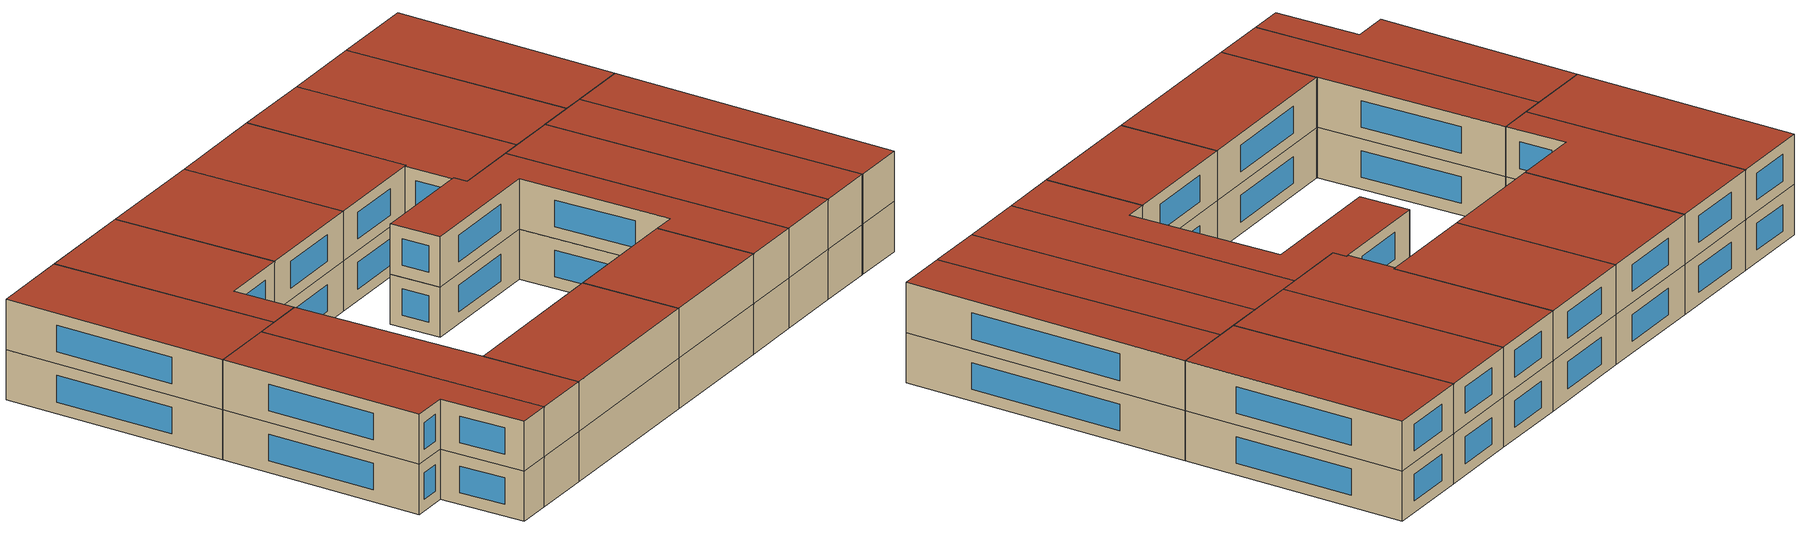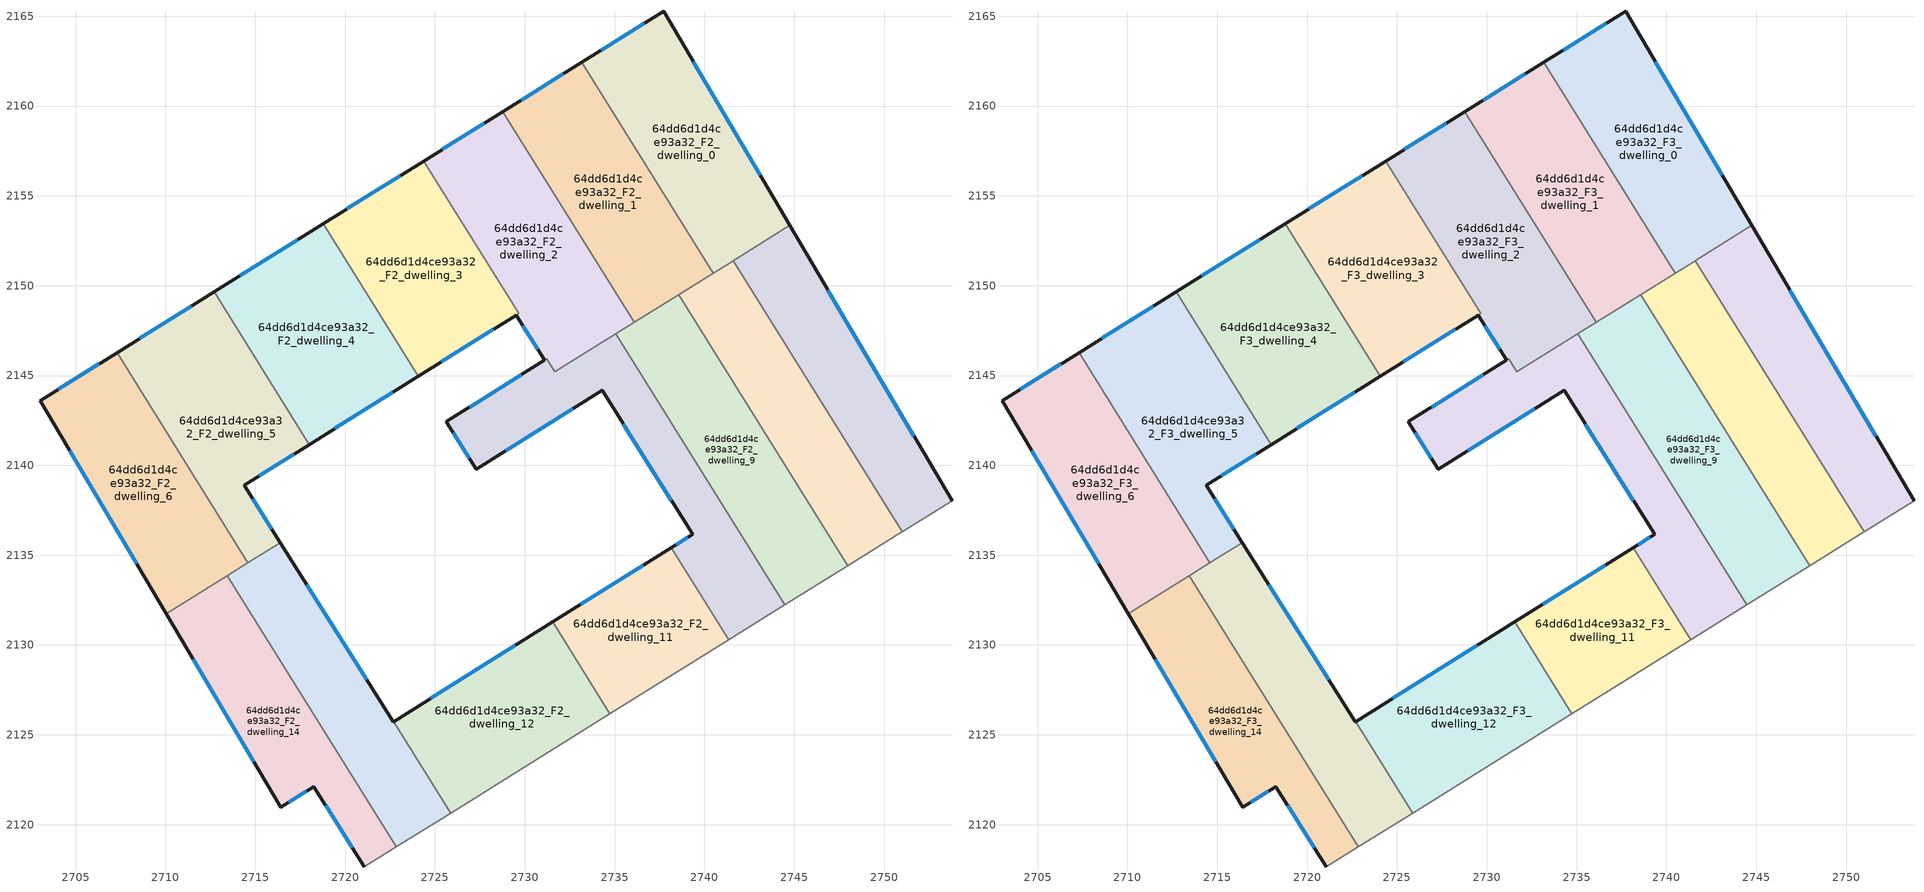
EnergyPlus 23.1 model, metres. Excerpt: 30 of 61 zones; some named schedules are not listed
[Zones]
64dd6d1d4ce93a32_F2_dwelling_0
 floor to 64dd6d1d4ce93a32_F1_dwelling_0 (EU_floor_Construction): 2737.73,2165.28 2744.75,2153.35 2740.49,2150.7 2733.18,2162.44 z6
 wall outside (EU_wall_Construction): 2744.75,2153.35 2737.73,2165.28 2733.18,2162.44 z6:9
 wall to 64dd6d1d4ce93a32_F2_dwelling_1 (EU_wall_Construction): 2733.18,2162.44 2740.49,2150.7 z6:9
 wall to 64dd6d1d4ce93a32_F2_dwelling_7 (EU_wall_Construction): 2741.61,2151.4 2744.75,2153.35 z6:9
 wall to 64dd6d1d4ce93a32_F2_dwelling_8 (EU_wall_Construction): 2740.49,2150.7 2741.57,2151.37 2741.61,2151.4 z6:9
 window (EU_Window_Construction): 2736.66,2164.61 2734.25,2163.11 / 2743.1,2156.15 2739.38,2162.48 z6.7:8.3
64dd6d1d4ce93a32_F2_dwelling_1
 floor to 64dd6d1d4ce93a32_F1_dwelling_1 (EU_floor_Construction): 2733.18,2162.44 2740.49,2150.7 2736.09,2147.96 2728.78,2159.69 z6
 wall outside (EU_wall_Construction): 2733.18,2162.44 2728.78,2159.69 z6:9
 wall to 64dd6d1d4ce93a32_F2_dwelling_2 (EU_wall_Construction): 2728.78,2159.69 2736.09,2147.96 z6:9
 wall to 64dd6d1d4ce93a32_F2_dwelling_9 (EU_wall_Construction): 2736.09,2147.96 2738.57,2149.5 z6:9
 wall to 64dd6d1d4ce93a32_F2_dwelling_8 (EU_wall_Construction): 2738.57,2149.5 2740.49,2150.7 z6:9
 window (EU_Window_Construction): 2732.15,2161.79 2729.81,2160.34 z6.7:8.3
64dd6d1d4ce93a32_F2_dwelling_10
 floor to 64dd6d1d4ce93a32_F1_dwelling_10 (EU_floor_Construction): 2735.06,2147.32 2744.46,2132.23 2741.35,2130.29 2738.16,2135.42 2739.34,2136.16 2734.3,2144.17 2727.29,2139.78 2725.63,2142.43 2725.65,2142.44 2731.1,2145.86 2731.23,2145.93 2731.68,2145.21 z6
 wall outside (EU_wall_Construction): 2731.09,2145.86 2725.65,2142.44 2725.63,2142.43 2727.29,2139.78 2734.3,2144.17 2739.34,2136.16 2738.16,2135.42 z6:9
 wall to 64dd6d1d4ce93a32_F2_dwelling_9 (EU_wall_Construction): 2744.46,2132.23 2735.06,2147.32 z6:9
 wall adiabatic (EU_wall_Construction): 2741.35,2130.29 2744.46,2132.23 z6:9
 wall to 64dd6d1d4ce93a32_F2_dwelling_11 (EU_wall_Construction): 2738.16,2135.42 2741.35,2130.29 z6:9
 wall to 64dd6d1d4ce93a32_F2_dwelling_2 (EU_wall_Construction): 2735.06,2147.32 2731.68,2145.21 2731.23,2145.93 2731.1,2145.86 z6:9
 window (EU_Window_Construction): 2739.07,2135.99 2738.44,2135.59 / 2735.49,2142.29 2738.16,2138.04 / 2728.94,2140.81 2732.66,2143.14 / 2726.02,2141.81 2726.9,2140.4 / 2729.82,2145.05 2726.93,2143.24 z6.7:8.3
64dd6d1d4ce93a32_F2_dwelling_11
 floor to 64dd6d1d4ce93a32_F1_dwelling_11 (EU_floor_Construction): 2738.16,2135.42 2741.35,2130.29 2734.74,2126.17 2731.56,2131.28 z6
 wall outside (EU_wall_Construction): 2738.16,2135.42 2731.56,2131.28 z6:9
 wall to 64dd6d1d4ce93a32_F2_dwelling_12 (EU_wall_Construction): 2731.56,2131.28 2734.74,2126.17 z6:9
 wall adiabatic (EU_wall_Construction): 2734.74,2126.17 2741.35,2130.29 z6:9
 window (EU_Window_Construction): 2736.61,2134.45 2733.11,2132.25 z6.7:8.3
64dd6d1d4ce93a32_F2_dwelling_12
 floor to 64dd6d1d4ce93a32_F1_dwelling_12 (EU_floor_Construction): 2731.56,2131.28 2734.74,2126.17 2725.87,2120.64 2722.7,2125.73 z6
 wall outside (EU_wall_Construction): 2731.56,2131.28 2722.7,2125.73 z6:9
 wall to 64dd6d1d4ce93a32_F2_dwelling_13 (EU_wall_Construction): 2722.7,2125.73 2725.87,2120.64 z6:9
 wall adiabatic (EU_wall_Construction): 2725.87,2120.64 2734.74,2126.17 z6:9
 window (EU_Window_Construction): 2729.48,2129.98 2724.78,2127.04 z6.7:8.3
64dd6d1d4ce93a32_F2_dwelling_13
 floor to 64dd6d1d4ce93a32_F1_dwelling_13 (EU_floor_Construction): 2716.39,2135.69 2722.67,2125.72 2722.7,2125.73 2725.87,2120.64 2722.84,2118.76 2713.43,2133.85 z6
 wall outside (EU_wall_Construction): 2722.7,2125.73 2722.67,2125.72 2716.39,2135.69 z6:9
 wall adiabatic (EU_wall_Construction): 2722.84,2118.76 2725.87,2120.64 z6:9
 wall to 64dd6d1d4ce93a32_F2_dwelling_14 (EU_wall_Construction): 2713.43,2133.85 2722.84,2118.76 z6:9
 wall to 64dd6d1d4ce93a32_F2_dwelling_5 (EU_wall_Construction): 2716.39,2135.69 2714.59,2134.57 z6:9
 wall to 64dd6d1d4ce93a32_F2_dwelling_6 (EU_wall_Construction): 2714.59,2134.57 2713.43,2133.85 z6:9
 window (EU_Window_Construction): 2721.2,2128.06 2717.87,2133.35 z6.7:8.3
64dd6d1d4ce93a32_F2_dwelling_14
 floor to 64dd6d1d4ce93a32_F1_dwelling_14 (EU_floor_Construction): 2713.43,2133.85 2722.84,2118.76 2721.06,2117.65 2718.26,2122.11 2716.42,2120.97 2710.04,2131.74 z6
 wall outside (EU_wall_Construction): 2710.04,2131.74 2716.42,2120.97 2718.26,2122.11 2721.06,2117.65 z6:9
 wall adiabatic (EU_wall_Construction): 2721.06,2117.65 2722.84,2118.76 z6:9
 wall to 64dd6d1d4ce93a32_F2_dwelling_6 (EU_wall_Construction): 2713.43,2133.85 2710.04,2131.74 z6:9
 window (EU_Window_Construction): 2718.92,2121.07 2720.4,2118.7 / 2716.86,2121.24 2717.83,2121.85 / 2711.54,2129.21 2714.93,2123.5 z6.7:8.3
64dd6d1d4ce93a32_F2_dwelling_2
 floor to 64dd6d1d4ce93a32_F1_dwelling_2 (EU_floor_Construction): 2728.78,2159.69 2736.09,2147.96 2731.68,2145.21 2731.22,2145.94 2731.1,2145.86 2729.52,2148.37 2729.66,2148.46 2724.37,2156.94 z6
 wall outside (EU_wall_Construction): 2728.78,2159.69 2724.37,2156.94 / 2729.52,2148.37 2731.1,2145.86 z6:9
 wall to 64dd6d1d4ce93a32_F2_dwelling_3 (EU_wall_Construction): 2724.37,2156.94 2729.66,2148.46 2729.52,2148.37 z6:9
 wall to 64dd6d1d4ce93a32_F2_dwelling_9 (EU_wall_Construction): 2735.06,2147.32 2736.08,2147.96 z6:9
 window (EU_Window_Construction): 2727.74,2159.04 2725.41,2157.58 / 2729.89,2147.78 2730.73,2146.45 z6.7:8.3
64dd6d1d4ce93a32_F2_dwelling_3
 floor to 64dd6d1d4ce93a32_F1_dwelling_3 (EU_floor_Construction): 2724.37,2156.94 2729.66,2148.46 2729.51,2148.37 2724.08,2144.96 2718.79,2153.45 z6
 wall outside (EU_wall_Construction): 2724.08,2144.96 2729.51,2148.37 / 2724.37,2156.94 2718.79,2153.45 z6:9
 wall to 64dd6d1d4ce93a32_F2_dwelling_4 (EU_wall_Construction): 2718.79,2153.45 2724.08,2144.96 z6:9
 window (EU_Window_Construction): 2725.36,2145.76 2728.24,2147.57 / 2723.06,2156.12 2720.1,2154.27 z6.7:8.3
64dd6d1d4ce93a32_F2_dwelling_4
 floor to 64dd6d1d4ce93a32_F1_dwelling_4 (EU_floor_Construction): 2718.79,2153.45 2724.08,2144.96 2718,2141.16 2712.71,2149.65 z6
 wall outside (EU_wall_Construction): 2718.79,2153.45 2712.71,2149.65 / 2718,2141.16 2724.08,2144.96 z6:9
 wall to 64dd6d1d4ce93a32_F2_dwelling_5 (EU_wall_Construction): 2712.71,2149.65 2718,2141.16 z6:9
 window (EU_Window_Construction): 2717.36,2152.56 2714.14,2150.54 / 2719.43,2142.05 2722.65,2144.07 z6.7:8.3
64dd6d1d4ce93a32_F2_dwelling_5
 floor to 64dd6d1d4ce93a32_F1_dwelling_5 (EU_floor_Construction): 2712.71,2149.65 2718,2141.16 2714.37,2138.89 2716.39,2135.69 2714.59,2134.57 2707.3,2146.27 z6
 wall outside (EU_wall_Construction): 2716.39,2135.69 2714.37,2138.89 2718,2141.16 / 2712.71,2149.65 2707.3,2146.27 z6:9
 wall to 64dd6d1d4ce93a32_F2_dwelling_6 (EU_wall_Construction): 2707.3,2146.27 2714.59,2134.57 z6:9
 window (EU_Window_Construction): 2715.92,2136.44 2714.85,2138.14 / 2711.44,2148.86 2708.57,2147.07 / 2715.22,2139.42 2717.15,2140.63 z6.7:8.3
64dd6d1d4ce93a32_F2_dwelling_6
 floor to 64dd6d1d4ce93a32_F1_dwelling_6 (EU_floor_Construction): 2707.3,2146.27 2714.59,2134.57 2710.04,2131.74 2703.01,2143.59 z6
 wall outside (EU_wall_Construction): 2707.3,2146.27 2703.01,2143.59 2710.04,2131.74 z6:9
 window (EU_Window_Construction): 2704.66,2140.81 2708.39,2134.52 / 2706.3,2145.64 2704.02,2144.22 z6.7:8.3
64dd6d1d4ce93a32_F2_dwelling_7
 floor to 64dd6d1d4ce93a32_F1_dwelling_7 (EU_floor_Construction): 2744.75,2153.35 2753.78,2138.03 2751.01,2136.3 2741.61,2151.4 z6
 wall outside (EU_wall_Construction): 2753.78,2138.03 2744.75,2153.35 z6:9
 wall adiabatic (EU_wall_Construction): 2751.01,2136.3 2753.78,2138.03 z6:9
 wall to 64dd6d1d4ce93a32_F2_dwelling_8 (EU_wall_Construction): 2741.61,2151.4 2751.01,2136.3 z6:9
 window (EU_Window_Construction): 2751.66,2141.63 2746.87,2149.76 z6.7:8.3
64dd6d1d4ce93a32_F2_dwelling_8
 floor to 64dd6d1d4ce93a32_F1_dwelling_8 (EU_floor_Construction): 2741.61,2151.4 2751.01,2136.3 2750.97,2136.28 2747.97,2134.41 2738.57,2149.5 2741.57,2151.37 z6
 wall adiabatic (EU_wall_Construction): 2747.97,2134.41 2750.97,2136.28 2751.01,2136.3 z6:9
 wall to 64dd6d1d4ce93a32_F2_dwelling_9 (EU_wall_Construction): 2738.57,2149.5 2747.97,2134.41 z6:9
64dd6d1d4ce93a32_F2_dwelling_9
 floor to 64dd6d1d4ce93a32_F1_dwelling_9 (EU_floor_Construction): 2738.57,2149.5 2747.97,2134.41 2744.46,2132.23 2735.06,2147.32 z6
 wall adiabatic (EU_wall_Construction): 2744.46,2132.23 2747.97,2134.41 z6:9
64dd6d1d4ce93a32_F3_dwelling_0
 floor to 64dd6d1d4ce93a32_F2_dwelling_0 (EU_floor_Construction): 2737.73,2165.28 2744.75,2153.35 2740.49,2150.7 2733.18,2162.44 z9
 wall outside (EU_wall_Construction): 2744.75,2153.35 2737.73,2165.28 2733.18,2162.44 z9:12
 wall to 64dd6d1d4ce93a32_F3_dwelling_1 (EU_wall_Construction): 2733.18,2162.44 2740.49,2150.7 z9:12
 wall to 64dd6d1d4ce93a32_F3_dwelling_7 (EU_wall_Construction): 2741.61,2151.4 2744.75,2153.35 z9:12
 wall to 64dd6d1d4ce93a32_F3_dwelling_8 (EU_wall_Construction): 2740.49,2150.7 2741.57,2151.37 2741.61,2151.4 z9:12
 window (EU_Window_Construction): 2736.66,2164.61 2734.25,2163.11 / 2743.1,2156.15 2739.38,2162.48 z9.7:11.3
 roof outside (EU_roof_Construction): 2744.75,2153.35 2737.73,2165.28 2733.18,2162.44 2740.49,2150.7 z12
64dd6d1d4ce93a32_F3_dwelling_1
 floor to 64dd6d1d4ce93a32_F2_dwelling_1 (EU_floor_Construction): 2733.18,2162.44 2740.49,2150.7 2736.09,2147.96 2728.78,2159.69 z9
 wall outside (EU_wall_Construction): 2733.18,2162.44 2728.78,2159.69 z9:12
 wall to 64dd6d1d4ce93a32_F3_dwelling_2 (EU_wall_Construction): 2728.78,2159.69 2736.09,2147.96 z9:12
 wall to 64dd6d1d4ce93a32_F3_dwelling_9 (EU_wall_Construction): 2736.09,2147.96 2738.57,2149.5 z9:12
 wall to 64dd6d1d4ce93a32_F3_dwelling_8 (EU_wall_Construction): 2738.57,2149.5 2740.49,2150.7 z9:12
 window (EU_Window_Construction): 2732.15,2161.79 2729.81,2160.34 z9.7:11.3
 roof outside (EU_roof_Construction): 2740.49,2150.7 2733.18,2162.44 2728.78,2159.69 2736.09,2147.96 z12
64dd6d1d4ce93a32_F3_dwelling_10
 floor to 64dd6d1d4ce93a32_F2_dwelling_10 (EU_floor_Construction): 2735.06,2147.32 2744.46,2132.23 2741.35,2130.29 2738.16,2135.42 2739.34,2136.16 2734.3,2144.17 2727.29,2139.78 2725.63,2142.43 2725.65,2142.44 2731.1,2145.86 2731.23,2145.93 2731.68,2145.21 z9
 wall outside (EU_wall_Construction): 2731.09,2145.86 2725.65,2142.44 2725.63,2142.43 2727.29,2139.78 2734.3,2144.17 2739.34,2136.16 2738.16,2135.42 z9:12
 wall to 64dd6d1d4ce93a32_F3_dwelling_9 (EU_wall_Construction): 2744.46,2132.23 2735.06,2147.32 z9:12
 wall adiabatic (EU_wall_Construction): 2741.35,2130.29 2744.46,2132.23 z9:12
 wall to 64dd6d1d4ce93a32_F3_dwelling_11 (EU_wall_Construction): 2738.16,2135.42 2741.35,2130.29 z9:12
 wall to 64dd6d1d4ce93a32_F3_dwelling_2 (EU_wall_Construction): 2735.06,2147.32 2731.68,2145.21 2731.23,2145.93 2731.1,2145.86 z9:12
 window (EU_Window_Construction): 2739.07,2135.99 2738.44,2135.59 / 2735.49,2142.29 2738.16,2138.04 / 2728.94,2140.81 2732.66,2143.14 / 2726.02,2141.81 2726.9,2140.4 / 2729.82,2145.05 2726.93,2143.24 z9.7:11.3
 roof outside (EU_roof_Construction): 2744.46,2132.23 2735.06,2147.32 2731.68,2145.21 2731.23,2145.93 2731.1,2145.86 2725.65,2142.44 2725.63,2142.43 2727.29,2139.78 2734.3,2144.17 2739.34,2136.16 2738.16,2135.42 2741.35,2130.29 z12
64dd6d1d4ce93a32_F3_dwelling_11
 floor to 64dd6d1d4ce93a32_F2_dwelling_11 (EU_floor_Construction): 2738.16,2135.42 2741.35,2130.29 2734.74,2126.17 2731.56,2131.28 z9
 wall outside (EU_wall_Construction): 2738.16,2135.42 2731.56,2131.28 z9:12
 wall to 64dd6d1d4ce93a32_F3_dwelling_12 (EU_wall_Construction): 2731.56,2131.28 2734.74,2126.17 z9:12
 wall adiabatic (EU_wall_Construction): 2734.74,2126.17 2741.35,2130.29 z9:12
 window (EU_Window_Construction): 2736.61,2134.45 2733.11,2132.25 z9.7:11.3
 roof outside (EU_roof_Construction): 2741.35,2130.29 2738.16,2135.42 2731.56,2131.28 2734.74,2126.17 z12
64dd6d1d4ce93a32_F3_dwelling_12
 floor to 64dd6d1d4ce93a32_F2_dwelling_12 (EU_floor_Construction): 2731.56,2131.28 2734.74,2126.17 2725.87,2120.64 2722.7,2125.73 z9
 wall outside (EU_wall_Construction): 2731.56,2131.28 2722.7,2125.73 z9:12
 wall to 64dd6d1d4ce93a32_F3_dwelling_13 (EU_wall_Construction): 2722.7,2125.73 2725.87,2120.64 z9:12
 wall adiabatic (EU_wall_Construction): 2725.87,2120.64 2734.74,2126.17 z9:12
 window (EU_Window_Construction): 2729.48,2129.98 2724.78,2127.04 z9.7:11.3
 roof outside (EU_roof_Construction): 2734.74,2126.17 2731.56,2131.28 2722.7,2125.73 2725.87,2120.64 z12
64dd6d1d4ce93a32_F3_dwelling_13
 floor to 64dd6d1d4ce93a32_F2_dwelling_13 (EU_floor_Construction): 2716.39,2135.69 2722.67,2125.72 2722.7,2125.73 2725.87,2120.64 2722.84,2118.76 2713.43,2133.85 z9
 wall outside (EU_wall_Construction): 2722.7,2125.73 2722.67,2125.72 2716.39,2135.69 z9:12
 wall adiabatic (EU_wall_Construction): 2722.84,2118.76 2725.87,2120.64 z9:12
 wall to 64dd6d1d4ce93a32_F3_dwelling_14 (EU_wall_Construction): 2713.43,2133.85 2722.84,2118.76 z9:12
 wall to 64dd6d1d4ce93a32_F3_dwelling_5 (EU_wall_Construction): 2716.39,2135.69 2714.59,2134.57 z9:12
 wall to 64dd6d1d4ce93a32_F3_dwelling_6 (EU_wall_Construction): 2714.59,2134.57 2713.43,2133.85 z9:12
 window (EU_Window_Construction): 2721.2,2128.06 2717.87,2133.35 z9.7:11.3
 roof outside (EU_roof_Construction): 2725.87,2120.64 2722.7,2125.73 2722.67,2125.72 2716.39,2135.69 2713.43,2133.85 2722.84,2118.76 z12
64dd6d1d4ce93a32_F3_dwelling_14
 floor to 64dd6d1d4ce93a32_F2_dwelling_14 (EU_floor_Construction): 2713.43,2133.85 2722.84,2118.76 2721.06,2117.65 2718.26,2122.11 2716.42,2120.97 2710.04,2131.74 z9
 wall outside (EU_wall_Construction): 2710.04,2131.74 2716.42,2120.97 2718.26,2122.11 2721.06,2117.65 z9:12
 wall adiabatic (EU_wall_Construction): 2721.06,2117.65 2722.84,2118.76 z9:12
 wall to 64dd6d1d4ce93a32_F3_dwelling_6 (EU_wall_Construction): 2713.43,2133.85 2710.04,2131.74 z9:12
 window (EU_Window_Construction): 2718.92,2121.07 2720.4,2118.7 / 2716.86,2121.24 2717.83,2121.85 / 2711.54,2129.21 2714.93,2123.5 z9.7:11.3
 roof outside (EU_roof_Construction): 2722.84,2118.76 2713.43,2133.85 2710.04,2131.74 2716.42,2120.97 2718.26,2122.11 2721.06,2117.65 z12
64dd6d1d4ce93a32_F3_dwelling_2
 floor to 64dd6d1d4ce93a32_F2_dwelling_2 (EU_floor_Construction): 2728.78,2159.69 2736.09,2147.96 2731.68,2145.21 2731.22,2145.94 2731.1,2145.86 2729.52,2148.37 2729.66,2148.46 2724.37,2156.94 z9
 wall outside (EU_wall_Construction): 2728.78,2159.69 2724.37,2156.94 / 2729.52,2148.37 2731.1,2145.86 z9:12
 wall to 64dd6d1d4ce93a32_F3_dwelling_3 (EU_wall_Construction): 2724.37,2156.94 2729.66,2148.46 2729.52,2148.37 z9:12
 wall to 64dd6d1d4ce93a32_F3_dwelling_9 (EU_wall_Construction): 2735.06,2147.32 2736.08,2147.96 z9:12
 window (EU_Window_Construction): 2727.74,2159.04 2725.41,2157.58 / 2729.89,2147.78 2730.73,2146.45 z9.7:11.3
 roof outside (EU_roof_Construction): 2736.09,2147.96 2728.78,2159.69 2724.37,2156.94 2729.66,2148.46 2729.52,2148.37 2731.1,2145.86 2731.22,2145.94 2731.68,2145.21 z12
64dd6d1d4ce93a32_F3_dwelling_3
 floor to 64dd6d1d4ce93a32_F2_dwelling_3 (EU_floor_Construction): 2724.37,2156.94 2729.66,2148.46 2729.51,2148.37 2724.08,2144.96 2718.79,2153.45 z9
 wall outside (EU_wall_Construction): 2724.08,2144.96 2729.51,2148.37 / 2724.37,2156.94 2718.79,2153.45 z9:12
 wall to 64dd6d1d4ce93a32_F3_dwelling_4 (EU_wall_Construction): 2718.79,2153.45 2724.08,2144.96 z9:12
 window (EU_Window_Construction): 2725.36,2145.76 2728.24,2147.57 / 2723.06,2156.12 2720.1,2154.27 z9.7:11.3
 roof outside (EU_roof_Construction): 2729.51,2148.37 2729.66,2148.46 2724.37,2156.94 2718.79,2153.45 2724.08,2144.96 z12
64dd6d1d4ce93a32_F3_dwelling_4
 floor to 64dd6d1d4ce93a32_F2_dwelling_4 (EU_floor_Construction): 2718.79,2153.45 2724.08,2144.96 2718,2141.16 2712.71,2149.65 z9
 wall outside (EU_wall_Construction): 2718.79,2153.45 2712.71,2149.65 / 2718,2141.16 2724.08,2144.96 z9:12
 wall to 64dd6d1d4ce93a32_F3_dwelling_5 (EU_wall_Construction): 2712.71,2149.65 2718,2141.16 z9:12
 window (EU_Window_Construction): 2717.36,2152.56 2714.14,2150.54 / 2719.43,2142.05 2722.65,2144.07 z9.7:11.3
 roof outside (EU_roof_Construction): 2724.08,2144.96 2718.79,2153.45 2712.71,2149.65 2718,2141.16 z12
64dd6d1d4ce93a32_F3_dwelling_5
 floor to 64dd6d1d4ce93a32_F2_dwelling_5 (EU_floor_Construction): 2712.71,2149.65 2718,2141.16 2714.37,2138.89 2716.39,2135.69 2714.59,2134.57 2707.3,2146.27 z9
 wall outside (EU_wall_Construction): 2716.39,2135.69 2714.37,2138.89 2718,2141.16 / 2712.71,2149.65 2707.3,2146.27 z9:12
 wall to 64dd6d1d4ce93a32_F3_dwelling_6 (EU_wall_Construction): 2707.3,2146.27 2714.59,2134.57 z9:12
 window (EU_Window_Construction): 2715.92,2136.44 2714.85,2138.14 / 2711.44,2148.86 2708.57,2147.07 / 2715.22,2139.42 2717.15,2140.63 z9.7:11.3
 roof outside (EU_roof_Construction): 2716.39,2135.69 2714.37,2138.89 2718,2141.16 2712.71,2149.65 2707.3,2146.27 2714.59,2134.57 z12
64dd6d1d4ce93a32_F3_dwelling_6
 floor to 64dd6d1d4ce93a32_F2_dwelling_6 (EU_floor_Construction): 2707.3,2146.27 2714.59,2134.57 2710.04,2131.74 2703.01,2143.59 z9
 wall outside (EU_wall_Construction): 2707.3,2146.27 2703.01,2143.59 2710.04,2131.74 z9:12
 window (EU_Window_Construction): 2704.66,2140.81 2708.39,2134.52 / 2706.3,2145.64 2704.02,2144.22 z9.7:11.3
 roof outside (EU_roof_Construction): 2714.59,2134.57 2707.3,2146.27 2703.01,2143.59 2710.04,2131.74 z12
64dd6d1d4ce93a32_F3_dwelling_7
 floor to 64dd6d1d4ce93a32_F2_dwelling_7 (EU_floor_Construction): 2744.75,2153.35 2753.78,2138.03 2751.01,2136.3 2741.61,2151.4 z9
 wall outside (EU_wall_Construction): 2753.78,2138.03 2744.75,2153.35 z9:12
 wall adiabatic (EU_wall_Construction): 2751.01,2136.3 2753.78,2138.03 z9:12
 wall to 64dd6d1d4ce93a32_F3_dwelling_8 (EU_wall_Construction): 2741.61,2151.4 2751.01,2136.3 z9:12
 window (EU_Window_Construction): 2751.66,2141.63 2746.87,2149.76 z9.7:11.3
 roof outside (EU_roof_Construction): 2753.78,2138.03 2744.75,2153.35 2741.61,2151.4 2751.01,2136.3 z12
64dd6d1d4ce93a32_F3_dwelling_8
 floor to 64dd6d1d4ce93a32_F2_dwelling_8 (EU_floor_Construction): 2741.61,2151.4 2751.01,2136.3 2750.97,2136.28 2747.97,2134.41 2738.57,2149.5 2741.57,2151.37 z9
 wall adiabatic (EU_wall_Construction): 2747.97,2134.41 2750.97,2136.28 2751.01,2136.3 z9:12
 wall to 64dd6d1d4ce93a32_F3_dwelling_9 (EU_wall_Construction): 2738.57,2149.5 2747.97,2134.41 z9:12
 roof outside (EU_roof_Construction): 2750.97,2136.28 2751.01,2136.3 2741.61,2151.4 2741.57,2151.37 2738.57,2149.5 2747.97,2134.41 z12
64dd6d1d4ce93a32_F3_dwelling_9
 floor to 64dd6d1d4ce93a32_F2_dwelling_9 (EU_floor_Construction): 2738.57,2149.5 2747.97,2134.41 2744.46,2132.23 2735.06,2147.32 z9
 wall adiabatic (EU_wall_Construction): 2744.46,2132.23 2747.97,2134.41 z9:12
 roof outside (EU_roof_Construction): 2747.97,2134.41 2738.57,2149.5 2735.06,2147.32 2744.46,2132.23 z12
[Building]
EU S2 Campaign: North Axis=0; Terrain=City; Solar Distribution=FullExterior
[Site:Location]
Budapest.Ferenc.Liszt.Intl.AP: Latitude=47.437; Longitude=19.256; Time Zone=1; Elevation=185
[SizingPeriod:WeatherFileDays]
AnnualSizingPeriod: Begin Month=1; Begin Day of Month=1; End Month=12; End Day of Month=31; Day of Week for Start Day=Monday; Use Weather File Daylight Saving Period=No; Use Weather File Rain and Snow Indicators=No
[MATERIAL]
EU_InternalMass_Material: Roughness=MediumRough; Thickness=0.1; Conductivity=1; Density=1800; Specific Heat=900; Thermal Absorptance=0.9; Solar Absorptance=0.7; Visible Absorptance=0.7
[MATERIAL:NOMASS] Roughness=MediumRough; Thermal Absorptance=0.9; Solar Absorptance=0.7; Visible Absorptance=0.7
Name | Thermal Resistance
EU_wall_NoMass | 0.832559
EU_roof_NoMass | 1.39638
EU_floor_NoMass | 0.872794
[WINDOWMATERIAL:SIMPLEGLAZINGSYSTEM]
EU_Window_SimpleGlazing: UFactor=2.79869; Solar Heat Gain Coefficient=0.75; Visible Transmittance=0.75
[CONSTRUCTION]
EU_wall_Construction: EU_wall_NoMass
EU_roof_Construction: EU_roof_NoMass
EU_floor_Construction: EU_floor_NoMass
EU_Window_Construction: EU_Window_SimpleGlazing
EU_InternalMass_Construction: EU_InternalMass_Material
[ZONE] Type=1; Multiplier=1; Ceiling Height=autocalculate; Floor Area=autocalculate; Part of Total Floor Area=Yes
Name | Volume
64dd6d1d4ce93a32_F2_dwelling_0; 64dd6d1d4ce93a32_F3_dwelling_0 | 215.325
64dd6d1d4ce93a32_F2_dwelling_1; 64dd6d1d4ce93a32_F3_dwelling_1 | 215.329
64dd6d1d4ce93a32_F2_dwelling_10; 64dd6d1d4ce93a32_F3_dwelling_10 | 220.534
64dd6d1d4ce93a32_F2_dwelling_11; 64dd6d1d4ce93a32_F3_dwelling_11 | 140.968
64dd6d1d4ce93a32_F2_dwelling_12; 64dd6d1d4ce93a32_F3_dwelling_12; 64dd6d1d4ce93a32_F2_dwelling_14; 64dd6d1d4ce93a32_F3_dwelling_14 | 188.398
64dd6d1d4ce93a32_F2_dwelling_13; 64dd6d1d4ce93a32_F3_dwelling_13 | 188.417
64dd6d1d4ce93a32_F2_dwelling_2; 64dd6d1d4ce93a32_F3_dwelling_2 | 216.684
64dd6d1d4ce93a32_F2_dwelling_3; 64dd6d1d4ce93a32_F3_dwelling_3 | 197.323
64dd6d1d4ce93a32_F2_dwelling_4; 64dd6d1d4ce93a32_F3_dwelling_4 | 215.239
64dd6d1d4ce93a32_F2_dwelling_5; 64dd6d1d4ce93a32_F3_dwelling_5 | 215.347
64dd6d1d4ce93a32_F2_dwelling_6; 64dd6d1d4ce93a32_F3_dwelling_6 | 215.315
64dd6d1d4ce93a32_F2_dwelling_7; 64dd6d1d4ce93a32_F3_dwelling_7 | 185.77
64dd6d1d4ce93a32_F2_dwelling_8; 64dd6d1d4ce93a32_F3_dwelling_8 | 191.078
64dd6d1d4ce93a32_F2_dwelling_9; 64dd6d1d4ce93a32_F3_dwelling_9 | 220.448
[INTERNALMASS] Construction=EU_InternalMass_Construction
Name | Zone or ZoneList | Surface Area
64dd6d1d4ce93a32_F2_dwelling_0_EU_InternalMass | 64dd6d1d4ce93a32_F2_dwelling_0 | 71.7751
64dd6d1d4ce93a32_F2_dwelling_1_EU_InternalMass | 64dd6d1d4ce93a32_F2_dwelling_1 | 71.7764
64dd6d1d4ce93a32_F2_dwelling_2_EU_InternalMass | 64dd6d1d4ce93a32_F2_dwelling_2 | 72.228
64dd6d1d4ce93a32_F2_dwelling_3_EU_InternalMass | 64dd6d1d4ce93a32_F2_dwelling_3 | 65.7723
64dd6d1d4ce93a32_F2_dwelling_4_EU_InternalMass | 64dd6d1d4ce93a32_F2_dwelling_4 | 71.7464
64dd6d1d4ce93a32_F2_dwelling_5_EU_InternalMass | 64dd6d1d4ce93a32_F2_dwelling_5 | 71.7825
64dd6d1d4ce93a32_F2_dwelling_6_EU_InternalMass | 64dd6d1d4ce93a32_F2_dwelling_6 | 71.7715
64dd6d1d4ce93a32_F2_dwelling_7_EU_InternalMass | 64dd6d1d4ce93a32_F2_dwelling_7 | 61.9215
64dd6d1d4ce93a32_F2_dwelling_8_EU_InternalMass | 64dd6d1d4ce93a32_F2_dwelling_8 | 63.6937
64dd6d1d4ce93a32_F2_dwelling_9_EU_InternalMass | 64dd6d1d4ce93a32_F2_dwelling_9 | 73.4741
64dd6d1d4ce93a32_F2_dwelling_10_EU_InternalMass | 64dd6d1d4ce93a32_F2_dwelling_10 | 73.5179
64dd6d1d4ce93a32_F2_dwelling_11_EU_InternalMass | 64dd6d1d4ce93a32_F2_dwelling_11 | 46.9893
64dd6d1d4ce93a32_F2_dwelling_12_EU_InternalMass | 64dd6d1d4ce93a32_F2_dwelling_12 | 62.7993
64dd6d1d4ce93a32_F2_dwelling_13_EU_InternalMass | 64dd6d1d4ce93a32_F2_dwelling_13 | 62.8057
64dd6d1d4ce93a32_F2_dwelling_14_EU_InternalMass | 64dd6d1d4ce93a32_F2_dwelling_14 | 62.7992
64dd6d1d4ce93a32_F3_dwelling_0_EU_InternalMass | 64dd6d1d4ce93a32_F3_dwelling_0 | 71.7751
64dd6d1d4ce93a32_F3_dwelling_1_EU_InternalMass | 64dd6d1d4ce93a32_F3_dwelling_1 | 71.7764
64dd6d1d4ce93a32_F3_dwelling_2_EU_InternalMass | 64dd6d1d4ce93a32_F3_dwelling_2 | 72.228
64dd6d1d4ce93a32_F3_dwelling_3_EU_InternalMass | 64dd6d1d4ce93a32_F3_dwelling_3 | 65.7723
64dd6d1d4ce93a32_F3_dwelling_4_EU_InternalMass | 64dd6d1d4ce93a32_F3_dwelling_4 | 71.7464
64dd6d1d4ce93a32_F3_dwelling_5_EU_InternalMass | 64dd6d1d4ce93a32_F3_dwelling_5 | 71.7825
64dd6d1d4ce93a32_F3_dwelling_6_EU_InternalMass | 64dd6d1d4ce93a32_F3_dwelling_6 | 71.7715
64dd6d1d4ce93a32_F3_dwelling_7_EU_InternalMass | 64dd6d1d4ce93a32_F3_dwelling_7 | 61.9215
64dd6d1d4ce93a32_F3_dwelling_8_EU_InternalMass | 64dd6d1d4ce93a32_F3_dwelling_8 | 63.6937
64dd6d1d4ce93a32_F3_dwelling_9_EU_InternalMass | 64dd6d1d4ce93a32_F3_dwelling_9 | 73.4741
64dd6d1d4ce93a32_F3_dwelling_10_EU_InternalMass | 64dd6d1d4ce93a32_F3_dwelling_10 | 73.5179
64dd6d1d4ce93a32_F3_dwelling_11_EU_InternalMass | 64dd6d1d4ce93a32_F3_dwelling_11 | 46.9893
64dd6d1d4ce93a32_F3_dwelling_12_EU_InternalMass | 64dd6d1d4ce93a32_F3_dwelling_12 | 62.7993
64dd6d1d4ce93a32_F3_dwelling_13_EU_InternalMass | 64dd6d1d4ce93a32_F3_dwelling_13 | 62.8057
64dd6d1d4ce93a32_F3_dwelling_14_EU_InternalMass | 64dd6d1d4ce93a32_F3_dwelling_14 | 62.7992
[OTHEREQUIPMENT] Fuel Type=Electricity; Design Level Calculation Method=Watts/Area; Power per Zone Floor Area=1; Fraction Latent=0; Fraction Radiant=0; Fraction Lost=0; Carbon Dioxide Generation Rate=0; EndUse Subcategory=EU_Step8_InternalGains
Name | Zone or ZoneList or Space or SpaceList | Schedule
EU_Step8_InternalGain_64dd6d1d4ce93a32_F2_dwelling_0_f000 | 64dd6d1d4ce93a32_F2_dwelling_0 | EU_Step8_GainSchedule_64dd6d1d4ce93a32_F2_dwelling_0_f000
EU_Step8_InternalGain_64dd6d1d4ce93a32_F2_dwelling_1_f000 | 64dd6d1d4ce93a32_F2_dwelling_1 | EU_Step8_GainSchedule_64dd6d1d4ce93a32_F2_dwelling_1_f000
EU_Step8_InternalGain_64dd6d1d4ce93a32_F2_dwelling_2_f000 | 64dd6d1d4ce93a32_F2_dwelling_2 | EU_Step8_GainSchedule_64dd6d1d4ce93a32_F2_dwelling_2_f000
EU_Step8_InternalGain_64dd6d1d4ce93a32_F2_dwelling_3_f000 | 64dd6d1d4ce93a32_F2_dwelling_3 | EU_Step8_GainSchedule_64dd6d1d4ce93a32_F2_dwelling_3_f000
EU_Step8_InternalGain_64dd6d1d4ce93a32_F2_dwelling_4_f000 | 64dd6d1d4ce93a32_F2_dwelling_4 | EU_Step8_GainSchedule_64dd6d1d4ce93a32_F2_dwelling_4_f000
EU_Step8_InternalGain_64dd6d1d4ce93a32_F2_dwelling_5_f000 | 64dd6d1d4ce93a32_F2_dwelling_5 | EU_Step8_GainSchedule_64dd6d1d4ce93a32_F2_dwelling_5_f000
EU_Step8_InternalGain_64dd6d1d4ce93a32_F2_dwelling_6_f000 | 64dd6d1d4ce93a32_F2_dwelling_6 | EU_Step8_GainSchedule_64dd6d1d4ce93a32_F2_dwelling_6_f000
EU_Step8_InternalGain_64dd6d1d4ce93a32_F2_dwelling_7_f000 | 64dd6d1d4ce93a32_F2_dwelling_7 | EU_Step8_GainSchedule_64dd6d1d4ce93a32_F2_dwelling_7_f000
EU_Step8_InternalGain_64dd6d1d4ce93a32_F2_dwelling_8_f000 | 64dd6d1d4ce93a32_F2_dwelling_8 | EU_Step8_GainSchedule_64dd6d1d4ce93a32_F2_dwelling_8_f000
EU_Step8_InternalGain_64dd6d1d4ce93a32_F2_dwelling_9_f000 | 64dd6d1d4ce93a32_F2_dwelling_9 | EU_Step8_GainSchedule_64dd6d1d4ce93a32_F2_dwelling_9_f000
EU_Step8_InternalGain_64dd6d1d4ce93a32_F2_dwelling_10_f000 | 64dd6d1d4ce93a32_F2_dwelling_10 | EU_Step8_GainSchedule_64dd6d1d4ce93a32_F2_dwelling_10_f000
EU_Step8_InternalGain_64dd6d1d4ce93a32_F2_dwelling_11_f000 | 64dd6d1d4ce93a32_F2_dwelling_11 | EU_Step8_GainSchedule_64dd6d1d4ce93a32_F2_dwelling_11_f000
EU_Step8_InternalGain_64dd6d1d4ce93a32_F2_dwelling_12_f000 | 64dd6d1d4ce93a32_F2_dwelling_12 | EU_Step8_GainSchedule_64dd6d1d4ce93a32_F2_dwelling_12_f000
EU_Step8_InternalGain_64dd6d1d4ce93a32_F2_dwelling_13_f000 | 64dd6d1d4ce93a32_F2_dwelling_13 | EU_Step8_GainSchedule_64dd6d1d4ce93a32_F2_dwelling_13_f000
EU_Step8_InternalGain_64dd6d1d4ce93a32_F2_dwelling_14_f000 | 64dd6d1d4ce93a32_F2_dwelling_14 | EU_Step8_GainSchedule_64dd6d1d4ce93a32_F2_dwelling_14_f000
EU_Step8_InternalGain_64dd6d1d4ce93a32_F3_dwelling_0_f000 | 64dd6d1d4ce93a32_F3_dwelling_0 | EU_Step8_GainSchedule_64dd6d1d4ce93a32_F3_dwelling_0_f000
EU_Step8_InternalGain_64dd6d1d4ce93a32_F3_dwelling_1_f000 | 64dd6d1d4ce93a32_F3_dwelling_1 | EU_Step8_GainSchedule_64dd6d1d4ce93a32_F3_dwelling_1_f000
EU_Step8_InternalGain_64dd6d1d4ce93a32_F3_dwelling_2_f000 | 64dd6d1d4ce93a32_F3_dwelling_2 | EU_Step8_GainSchedule_64dd6d1d4ce93a32_F3_dwelling_2_f000
EU_Step8_InternalGain_64dd6d1d4ce93a32_F3_dwelling_3_f000 | 64dd6d1d4ce93a32_F3_dwelling_3 | EU_Step8_GainSchedule_64dd6d1d4ce93a32_F3_dwelling_3_f000
EU_Step8_InternalGain_64dd6d1d4ce93a32_F3_dwelling_4_f000 | 64dd6d1d4ce93a32_F3_dwelling_4 | EU_Step8_GainSchedule_64dd6d1d4ce93a32_F3_dwelling_4_f000
EU_Step8_InternalGain_64dd6d1d4ce93a32_F3_dwelling_5_f000 | 64dd6d1d4ce93a32_F3_dwelling_5 | EU_Step8_GainSchedule_64dd6d1d4ce93a32_F3_dwelling_5_f000
EU_Step8_InternalGain_64dd6d1d4ce93a32_F3_dwelling_6_f000 | 64dd6d1d4ce93a32_F3_dwelling_6 | EU_Step8_GainSchedule_64dd6d1d4ce93a32_F3_dwelling_6_f000
EU_Step8_InternalGain_64dd6d1d4ce93a32_F3_dwelling_7_f000 | 64dd6d1d4ce93a32_F3_dwelling_7 | EU_Step8_GainSchedule_64dd6d1d4ce93a32_F3_dwelling_7_f000
EU_Step8_InternalGain_64dd6d1d4ce93a32_F3_dwelling_8_f000 | 64dd6d1d4ce93a32_F3_dwelling_8 | EU_Step8_GainSchedule_64dd6d1d4ce93a32_F3_dwelling_8_f000
EU_Step8_InternalGain_64dd6d1d4ce93a32_F3_dwelling_9_f000 | 64dd6d1d4ce93a32_F3_dwelling_9 | EU_Step8_GainSchedule_64dd6d1d4ce93a32_F3_dwelling_9_f000
EU_Step8_InternalGain_64dd6d1d4ce93a32_F3_dwelling_10_f000 | 64dd6d1d4ce93a32_F3_dwelling_10 | EU_Step8_GainSchedule_64dd6d1d4ce93a32_F3_dwelling_10_f000
EU_Step8_InternalGain_64dd6d1d4ce93a32_F3_dwelling_11_f000 | 64dd6d1d4ce93a32_F3_dwelling_11 | EU_Step8_GainSchedule_64dd6d1d4ce93a32_F3_dwelling_11_f000
EU_Step8_InternalGain_64dd6d1d4ce93a32_F3_dwelling_12_f000 | 64dd6d1d4ce93a32_F3_dwelling_12 | EU_Step8_GainSchedule_64dd6d1d4ce93a32_F3_dwelling_12_f000
EU_Step8_InternalGain_64dd6d1d4ce93a32_F3_dwelling_13_f000 | 64dd6d1d4ce93a32_F3_dwelling_13 | EU_Step8_GainSchedule_64dd6d1d4ce93a32_F3_dwelling_13_f000
EU_Step8_InternalGain_64dd6d1d4ce93a32_F3_dwelling_14_f000 | 64dd6d1d4ce93a32_F3_dwelling_14 | EU_Step8_GainSchedule_64dd6d1d4ce93a32_F3_dwelling_14_f000
[ZONEVENTILATION:DESIGNFLOWRATE] Schedule=EU_AlwaysOn; Design Flow Rate Calculation Method=AirChanges/Hour; Air Changes per Hour=0.475469; Ventilation Type=Natural; Fan Pressure Rise=0; Fan Total Efficiency=1; Constant Term Coefficient=1; Temperature Term Coefficient=0; Velocity Term Coefficient=0; Velocity Squared Term Coefficient=0; Minimum Indoor Temperature=-100; Maximum Indoor Temperature=100; Delta Temperature=-100; Minimum Outdoor Temperature=-100; Maximum Outdoor Temperature=100; Maximum Wind Speed=40
Name | Zone or ZoneList or Space or SpaceList
EU_ConstantAir_64dd6d1d4ce93a32_F2_dwelling_0 | 64dd6d1d4ce93a32_F2_dwelling_0
EU_ConstantAir_64dd6d1d4ce93a32_F2_dwelling_1 | 64dd6d1d4ce93a32_F2_dwelling_1
EU_ConstantAir_64dd6d1d4ce93a32_F2_dwelling_2 | 64dd6d1d4ce93a32_F2_dwelling_2
EU_ConstantAir_64dd6d1d4ce93a32_F2_dwelling_3 | 64dd6d1d4ce93a32_F2_dwelling_3
EU_ConstantAir_64dd6d1d4ce93a32_F2_dwelling_4 | 64dd6d1d4ce93a32_F2_dwelling_4
EU_ConstantAir_64dd6d1d4ce93a32_F2_dwelling_5 | 64dd6d1d4ce93a32_F2_dwelling_5
EU_ConstantAir_64dd6d1d4ce93a32_F2_dwelling_6 | 64dd6d1d4ce93a32_F2_dwelling_6
EU_ConstantAir_64dd6d1d4ce93a32_F2_dwelling_7 | 64dd6d1d4ce93a32_F2_dwelling_7
EU_ConstantAir_64dd6d1d4ce93a32_F2_dwelling_8 | 64dd6d1d4ce93a32_F2_dwelling_8
EU_ConstantAir_64dd6d1d4ce93a32_F2_dwelling_9 | 64dd6d1d4ce93a32_F2_dwelling_9
EU_ConstantAir_64dd6d1d4ce93a32_F2_dwelling_10 | 64dd6d1d4ce93a32_F2_dwelling_10
EU_ConstantAir_64dd6d1d4ce93a32_F2_dwelling_11 | 64dd6d1d4ce93a32_F2_dwelling_11
EU_ConstantAir_64dd6d1d4ce93a32_F2_dwelling_12 | 64dd6d1d4ce93a32_F2_dwelling_12
EU_ConstantAir_64dd6d1d4ce93a32_F2_dwelling_13 | 64dd6d1d4ce93a32_F2_dwelling_13
EU_ConstantAir_64dd6d1d4ce93a32_F2_dwelling_14 | 64dd6d1d4ce93a32_F2_dwelling_14
EU_ConstantAir_64dd6d1d4ce93a32_F3_dwelling_0 | 64dd6d1d4ce93a32_F3_dwelling_0
EU_ConstantAir_64dd6d1d4ce93a32_F3_dwelling_1 | 64dd6d1d4ce93a32_F3_dwelling_1
EU_ConstantAir_64dd6d1d4ce93a32_F3_dwelling_2 | 64dd6d1d4ce93a32_F3_dwelling_2
EU_ConstantAir_64dd6d1d4ce93a32_F3_dwelling_3 | 64dd6d1d4ce93a32_F3_dwelling_3
EU_ConstantAir_64dd6d1d4ce93a32_F3_dwelling_4 | 64dd6d1d4ce93a32_F3_dwelling_4
EU_ConstantAir_64dd6d1d4ce93a32_F3_dwelling_5 | 64dd6d1d4ce93a32_F3_dwelling_5
EU_ConstantAir_64dd6d1d4ce93a32_F3_dwelling_6 | 64dd6d1d4ce93a32_F3_dwelling_6
EU_ConstantAir_64dd6d1d4ce93a32_F3_dwelling_7 | 64dd6d1d4ce93a32_F3_dwelling_7
EU_ConstantAir_64dd6d1d4ce93a32_F3_dwelling_8 | 64dd6d1d4ce93a32_F3_dwelling_8
EU_ConstantAir_64dd6d1d4ce93a32_F3_dwelling_9 | 64dd6d1d4ce93a32_F3_dwelling_9
EU_ConstantAir_64dd6d1d4ce93a32_F3_dwelling_10 | 64dd6d1d4ce93a32_F3_dwelling_10
EU_ConstantAir_64dd6d1d4ce93a32_F3_dwelling_11 | 64dd6d1d4ce93a32_F3_dwelling_11
EU_ConstantAir_64dd6d1d4ce93a32_F3_dwelling_12 | 64dd6d1d4ce93a32_F3_dwelling_12
EU_ConstantAir_64dd6d1d4ce93a32_F3_dwelling_13 | 64dd6d1d4ce93a32_F3_dwelling_13
EU_ConstantAir_64dd6d1d4ce93a32_F3_dwelling_14 | 64dd6d1d4ce93a32_F3_dwelling_14
[HVACTEMPLATE:ZONE:IDEALLOADSAIRSYSTEM] System Availability Schedule=EU_AlwaysOn; Maximum Heating Supply Air Temperature=50; Minimum Cooling Supply Air Temperature=13; Maximum Heating Supply Air Humidity Ratio=0.0156; Minimum Cooling Supply Air Humidity Ratio=0.0077; Heating Limit=NoLimit; Cooling Limit=NoLimit; Heating Availability Schedule=EU_AlwaysOn; Cooling Availability Schedule=EU_CoolingOff; Dehumidification Control Type=ConstantSensibleHeatRatio; Cooling Sensible Heat Ratio=0.7; Dehumidification Setpoint=60; Humidification Control Type=None; Humidification Setpoint=30; Outdoor Air Method=None; Outdoor Air Flow Rate per Person=0.00944; Outdoor Air Flow Rate per Zone Floor Area=0; Outdoor Air Flow Rate per Zone=0; Demand Controlled Ventilation Type=None; Outdoor Air Economizer Type=NoEconomizer; Heat Recovery Type=None; Sensible Heat Recovery Effectiveness=0.7; Latent Heat Recovery Effectiveness=0.65
Name | Template Thermostat
64dd6d1d4ce93a32_F2_dwelling_0 | EU_HeatOnly_64dd6d1d4ce93a32_F2_dwelling_0
64dd6d1d4ce93a32_F2_dwelling_1 | EU_HeatOnly_64dd6d1d4ce93a32_F2_dwelling_1
64dd6d1d4ce93a32_F2_dwelling_2 | EU_HeatOnly_64dd6d1d4ce93a32_F2_dwelling_2
64dd6d1d4ce93a32_F2_dwelling_3 | EU_HeatOnly_64dd6d1d4ce93a32_F2_dwelling_3
64dd6d1d4ce93a32_F2_dwelling_4 | EU_HeatOnly_64dd6d1d4ce93a32_F2_dwelling_4
64dd6d1d4ce93a32_F2_dwelling_5 | EU_HeatOnly_64dd6d1d4ce93a32_F2_dwelling_5
64dd6d1d4ce93a32_F2_dwelling_6 | EU_HeatOnly_64dd6d1d4ce93a32_F2_dwelling_6
64dd6d1d4ce93a32_F2_dwelling_7 | EU_HeatOnly_64dd6d1d4ce93a32_F2_dwelling_7
64dd6d1d4ce93a32_F2_dwelling_8 | EU_HeatOnly_64dd6d1d4ce93a32_F2_dwelling_8
64dd6d1d4ce93a32_F2_dwelling_9 | EU_HeatOnly_64dd6d1d4ce93a32_F2_dwelling_9
64dd6d1d4ce93a32_F2_dwelling_10 | EU_HeatOnly_64dd6d1d4ce93a32_F2_dwelling_10
64dd6d1d4ce93a32_F2_dwelling_11 | EU_HeatOnly_64dd6d1d4ce93a32_F2_dwelling_11
64dd6d1d4ce93a32_F2_dwelling_12 | EU_HeatOnly_64dd6d1d4ce93a32_F2_dwelling_12
64dd6d1d4ce93a32_F2_dwelling_13 | EU_HeatOnly_64dd6d1d4ce93a32_F2_dwelling_13
64dd6d1d4ce93a32_F2_dwelling_14 | EU_HeatOnly_64dd6d1d4ce93a32_F2_dwelling_14
64dd6d1d4ce93a32_F3_dwelling_0 | EU_HeatOnly_64dd6d1d4ce93a32_F3_dwelling_0
64dd6d1d4ce93a32_F3_dwelling_1 | EU_HeatOnly_64dd6d1d4ce93a32_F3_dwelling_1
64dd6d1d4ce93a32_F3_dwelling_2 | EU_HeatOnly_64dd6d1d4ce93a32_F3_dwelling_2
64dd6d1d4ce93a32_F3_dwelling_3 | EU_HeatOnly_64dd6d1d4ce93a32_F3_dwelling_3
64dd6d1d4ce93a32_F3_dwelling_4 | EU_HeatOnly_64dd6d1d4ce93a32_F3_dwelling_4
64dd6d1d4ce93a32_F3_dwelling_5 | EU_HeatOnly_64dd6d1d4ce93a32_F3_dwelling_5
64dd6d1d4ce93a32_F3_dwelling_6 | EU_HeatOnly_64dd6d1d4ce93a32_F3_dwelling_6
64dd6d1d4ce93a32_F3_dwelling_7 | EU_HeatOnly_64dd6d1d4ce93a32_F3_dwelling_7
64dd6d1d4ce93a32_F3_dwelling_8 | EU_HeatOnly_64dd6d1d4ce93a32_F3_dwelling_8
64dd6d1d4ce93a32_F3_dwelling_9 | EU_HeatOnly_64dd6d1d4ce93a32_F3_dwelling_9
64dd6d1d4ce93a32_F3_dwelling_10 | EU_HeatOnly_64dd6d1d4ce93a32_F3_dwelling_10
64dd6d1d4ce93a32_F3_dwelling_11 | EU_HeatOnly_64dd6d1d4ce93a32_F3_dwelling_11
64dd6d1d4ce93a32_F3_dwelling_12 | EU_HeatOnly_64dd6d1d4ce93a32_F3_dwelling_12
64dd6d1d4ce93a32_F3_dwelling_13 | EU_HeatOnly_64dd6d1d4ce93a32_F3_dwelling_13
64dd6d1d4ce93a32_F3_dwelling_14 | EU_HeatOnly_64dd6d1d4ce93a32_F3_dwelling_14
[SIZING:ZONE] Zone Cooling Design Supply Air Temperature Input Method=SupplyAirTemperature; Zone Cooling Design Supply Air Temperature=13; Zone Heating Design Supply Air Temperature Input Method=SupplyAirTemperature; Zone Heating Design Supply Air Temperature=50; Zone Cooling Design Supply Air Humidity Ratio=0.008; Zone Heating Design Supply Air Humidity Ratio=0.008; Cooling Design Air Flow Method=DesignDay; Cooling Design Air Flow Rate=0; Cooling Minimum Air Flow per Zone Floor Area=0.000762; Cooling Minimum Air Flow=0; Cooling Minimum Air Flow Fraction=0.2; Heating Design Air Flow Method=DesignDay; Heating Design Air Flow Rate=0; Heating Maximum Air Flow per Zone Floor Area=0.002032; Heating Maximum Air Flow=0.141576; Heating Maximum Air Flow Fraction=0.3; Account for Dedicated Outdoor Air System=No; Dedicated Outdoor Air System Control Strategy=NeutralSupplyAir; Dedicated Outdoor Air Low Setpoint Temperature for Design=autosize; Dedicated Outdoor Air High Setpoint Temperature for Design=autosize; Zone Load Sizing Method=Sensible Load Only No Latent Load; Zone Latent Cooling Design Supply Air Humidity Ratio Input Method=HumidityRatioDifference; Zone Cooling Design Supply Air Humidity Ratio Difference=0.005; Zone Latent Heating Design Supply Air Humidity Ratio Input Method=HumidityRatioDifference; Zone Humidification Design Supply Air Humidity Ratio Difference=0.005
64dd6d1d4ce93a32_F2_dwelling_0; 64dd6d1d4ce93a32_F2_dwelling_1; 64dd6d1d4ce93a32_F2_dwelling_2; 64dd6d1d4ce93a32_F2_dwelling_3; 64dd6d1d4ce93a32_F2_dwelling_4; 64dd6d1d4ce93a32_F2_dwelling_5; 64dd6d1d4ce93a32_F2_dwelling_6; 64dd6d1d4ce93a32_F2_dwelling_7; 64dd6d1d4ce93a32_F2_dwelling_8; 64dd6d1d4ce93a32_F2_dwelling_9; 64dd6d1d4ce93a32_F2_dwelling_10; 64dd6d1d4ce93a32_F2_dwelling_11; 64dd6d1d4ce93a32_F2_dwelling_12; 64dd6d1d4ce93a32_F2_dwelling_13; 64dd6d1d4ce93a32_F2_dwelling_14; 64dd6d1d4ce93a32_F3_dwelling_0; 64dd6d1d4ce93a32_F3_dwelling_1; 64dd6d1d4ce93a32_F3_dwelling_2; 64dd6d1d4ce93a32_F3_dwelling_3; 64dd6d1d4ce93a32_F3_dwelling_4; 64dd6d1d4ce93a32_F3_dwelling_5; 64dd6d1d4ce93a32_F3_dwelling_6; 64dd6d1d4ce93a32_F3_dwelling_7; 64dd6d1d4ce93a32_F3_dwelling_8; 64dd6d1d4ce93a32_F3_dwelling_9; 64dd6d1d4ce93a32_F3_dwelling_10; 64dd6d1d4ce93a32_F3_dwelling_11; 64dd6d1d4ce93a32_F3_dwelling_12; 64dd6d1d4ce93a32_F3_dwelling_13; 64dd6d1d4ce93a32_F3_dwelling_14
[SCHEDULE:FILE] Column Number=1; Rows to Skip at Top=0; Number of Hours of Data=8760; Column Separator=Comma; Interpolate to Timestep=No; Minutes per Item=60; Adjust Schedule for Daylight Savings=Yes
Name | File
EU_Step8_GainSchedule_64dd6d1d4ce93a32_F2_dwelling_0_f000 | ../../schedules/64dd6d1d4ce93a32/64dd6d1d4ce93a32_F2_dwelling_0_f000_gain.csv
EU_Step8_GainSchedule_64dd6d1d4ce93a32_F2_dwelling_1_f000 | ../../schedules/64dd6d1d4ce93a32/64dd6d1d4ce93a32_F2_dwelling_1_f000_gain.csv
EU_Step8_GainSchedule_64dd6d1d4ce93a32_F2_dwelling_2_f000 | ../../schedules/64dd6d1d4ce93a32/64dd6d1d4ce93a32_F2_dwelling_2_f000_gain.csv
EU_Step8_GainSchedule_64dd6d1d4ce93a32_F2_dwelling_3_f000 | ../../schedules/64dd6d1d4ce93a32/64dd6d1d4ce93a32_F2_dwelling_3_f000_gain.csv
EU_Step8_GainSchedule_64dd6d1d4ce93a32_F2_dwelling_4_f000 | ../../schedules/64dd6d1d4ce93a32/64dd6d1d4ce93a32_F2_dwelling_4_f000_gain.csv
EU_Step8_GainSchedule_64dd6d1d4ce93a32_F2_dwelling_5_f000 | ../../schedules/64dd6d1d4ce93a32/64dd6d1d4ce93a32_F2_dwelling_5_f000_gain.csv
EU_Step8_GainSchedule_64dd6d1d4ce93a32_F2_dwelling_6_f000 | ../../schedules/64dd6d1d4ce93a32/64dd6d1d4ce93a32_F2_dwelling_6_f000_gain.csv
EU_Step8_GainSchedule_64dd6d1d4ce93a32_F2_dwelling_7_f000 | ../../schedules/64dd6d1d4ce93a32/64dd6d1d4ce93a32_F2_dwelling_7_f000_gain.csv
EU_Step8_GainSchedule_64dd6d1d4ce93a32_F2_dwelling_8_f000 | ../../schedules/64dd6d1d4ce93a32/64dd6d1d4ce93a32_F2_dwelling_8_f000_gain.csv
EU_Step8_GainSchedule_64dd6d1d4ce93a32_F2_dwelling_9_f000 | ../../schedules/64dd6d1d4ce93a32/64dd6d1d4ce93a32_F2_dwelling_9_f000_gain.csv
EU_Step8_GainSchedule_64dd6d1d4ce93a32_F2_dwelling_10_f000 | ../../schedules/64dd6d1d4ce93a32/64dd6d1d4ce93a32_F2_dwelling_10_f000_gain.csv
EU_Step8_GainSchedule_64dd6d1d4ce93a32_F2_dwelling_11_f000 | ../../schedules/64dd6d1d4ce93a32/64dd6d1d4ce93a32_F2_dwelling_11_f000_gain.csv
EU_Step8_GainSchedule_64dd6d1d4ce93a32_F2_dwelling_12_f000 | ../../schedules/64dd6d1d4ce93a32/64dd6d1d4ce93a32_F2_dwelling_12_f000_gain.csv
EU_Step8_GainSchedule_64dd6d1d4ce93a32_F2_dwelling_13_f000 | ../../schedules/64dd6d1d4ce93a32/64dd6d1d4ce93a32_F2_dwelling_13_f000_gain.csv
EU_Step8_GainSchedule_64dd6d1d4ce93a32_F2_dwelling_14_f000 | ../../schedules/64dd6d1d4ce93a32/64dd6d1d4ce93a32_F2_dwelling_14_f000_gain.csv
EU_Step8_GainSchedule_64dd6d1d4ce93a32_F3_dwelling_0_f000 | ../../schedules/64dd6d1d4ce93a32/64dd6d1d4ce93a32_F3_dwelling_0_f000_gain.csv
EU_Step8_GainSchedule_64dd6d1d4ce93a32_F3_dwelling_1_f000 | ../../schedules/64dd6d1d4ce93a32/64dd6d1d4ce93a32_F3_dwelling_1_f000_gain.csv
EU_Step8_GainSchedule_64dd6d1d4ce93a32_F3_dwelling_2_f000 | ../../schedules/64dd6d1d4ce93a32/64dd6d1d4ce93a32_F3_dwelling_2_f000_gain.csv
EU_Step8_GainSchedule_64dd6d1d4ce93a32_F3_dwelling_3_f000 | ../../schedules/64dd6d1d4ce93a32/64dd6d1d4ce93a32_F3_dwelling_3_f000_gain.csv
EU_Step8_GainSchedule_64dd6d1d4ce93a32_F3_dwelling_4_f000 | ../../schedules/64dd6d1d4ce93a32/64dd6d1d4ce93a32_F3_dwelling_4_f000_gain.csv
EU_Step8_GainSchedule_64dd6d1d4ce93a32_F3_dwelling_5_f000 | ../../schedules/64dd6d1d4ce93a32/64dd6d1d4ce93a32_F3_dwelling_5_f000_gain.csv
EU_Step8_GainSchedule_64dd6d1d4ce93a32_F3_dwelling_6_f000 | ../../schedules/64dd6d1d4ce93a32/64dd6d1d4ce93a32_F3_dwelling_6_f000_gain.csv
EU_Step8_GainSchedule_64dd6d1d4ce93a32_F3_dwelling_7_f000 | ../../schedules/64dd6d1d4ce93a32/64dd6d1d4ce93a32_F3_dwelling_7_f000_gain.csv
EU_Step8_GainSchedule_64dd6d1d4ce93a32_F3_dwelling_8_f000 | ../../schedules/64dd6d1d4ce93a32/64dd6d1d4ce93a32_F3_dwelling_8_f000_gain.csv
EU_Step8_GainSchedule_64dd6d1d4ce93a32_F3_dwelling_9_f000 | ../../schedules/64dd6d1d4ce93a32/64dd6d1d4ce93a32_F3_dwelling_9_f000_gain.csv
